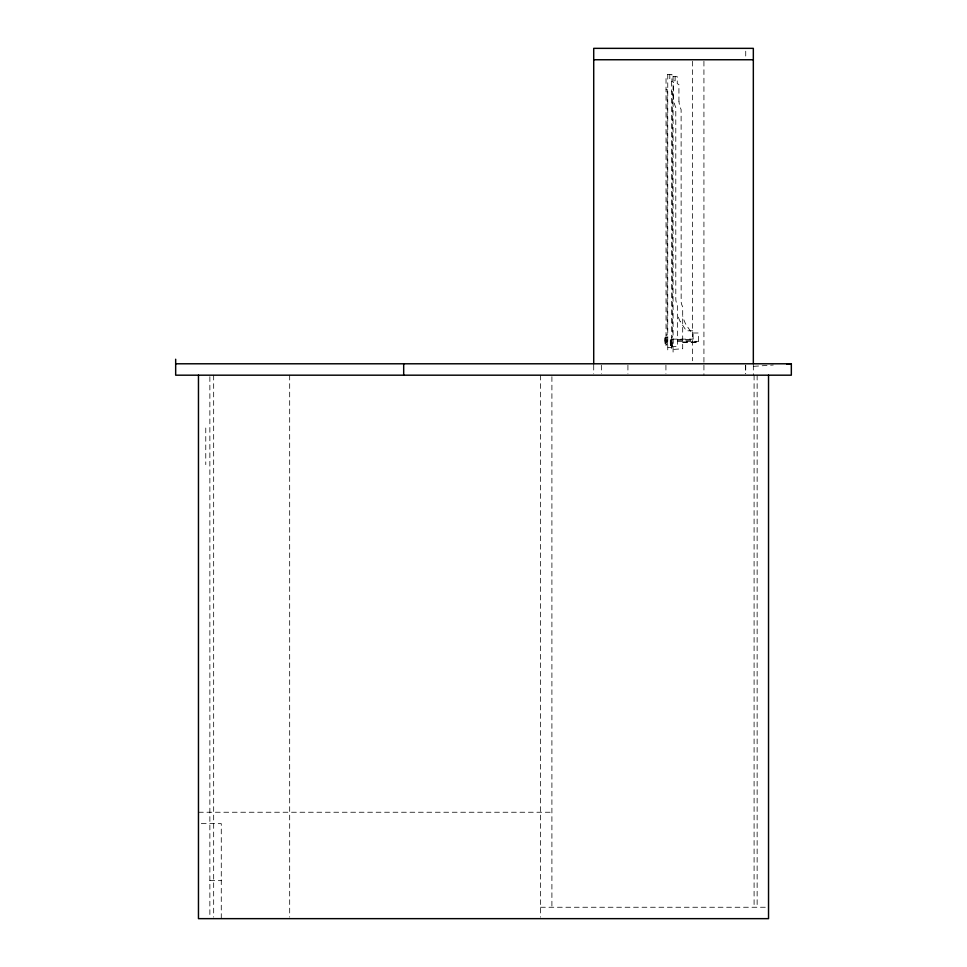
<?xml version="1.0" encoding="UTF-8"?>
<svg xmlns="http://www.w3.org/2000/svg" width="967" height="967" viewBox="0 0 967 967"><rect width="100%" height="100%" fill="white"/><g stroke="black" fill="none" stroke-linecap="round" stroke-linejoin="round"><path stroke-width="0.73" stroke-dasharray="4.83 3.63" d="M753.752 366.324L773.298 365.006M667.75 74.459L671.932 74.459L671.932 81.409L673.612 82.413L673.612 99.093A24.924 24.924 0 0 0 675.788 107.47L675.8 298.827A10.734 10.734 0 0 0 677.347 304.532L677.371 346.561L671.364 346.452M673.08 76.659L677.263 76.659L677.263 83.609L678.931 84.612L678.931 101.293M666.033 89.472L667.194 89.472L667.194 335.041L666.033 335.041M671.364 91.672L672.524 91.672L672.524 337.241L671.364 337.241M666.033 337.773L667.75 337.773M664.982 337.967L665.647 337.967M664.982 338.788L665.647 338.752M672.379 339.139L693.109 339.139M667 339.477L667.568 343.587M664.982 339.695L665.647 339.586M664.982 339.925L665.647 339.78M677.371 339.84L693.109 339.84M670.312 340.046L670.977 340.046L670.977 345.606L670.312 345.606L670.312 340.046L670.977 340.166M671.364 339.961L673.08 339.961M677.371 340.07L693.109 340.07L693.109 330.799L686.34 330.799L680.2 321.6M664.982 340.457L665.647 340.432M664.982 340.88L665.647 340.88M670.312 340.952L670.977 341.025M677.71 341.339L698.44 341.339M670.312 341.774L670.977 341.774M670.312 342.125L670.977 342.125M682.69 342.04L698.44 342.04M682.69 342.27L698.44 342.27L698.44 332.999L691.671 332.999L685.53 323.8A43.249 43.249 0 0 1 682.702 315.979M664.982 342.427L665.647 342.511M670.312 342.632L670.977 342.632M664.982 342.922L665.647 342.922M670.312 343.067L670.977 343.067M664.982 343.297L665.647 343.297M670.312 343.442L670.977 343.442M670.312 343.587L670.977 343.587M666.033 344.252L667.75 344.252M670.312 344.711L670.977 344.615M670.312 345.11L670.977 345.11M670.312 345.497L670.977 345.497M198.465 812.244L551.903 812.244M201.317 823.642L221.274 823.642L221.274 918.65M209.863 880.647L221.274 880.647M540.505 907.251L768.535 907.251M757.137 375.184L757.137 907.251M754.091 375.184L754.091 907.251M753.329 365.212L753.329 375.184M745.726 51.203L745.726 58.322M745.726 365.212L745.726 373.758M745.412 365.212L745.412 373.758M703.928 61.259L703.928 363.785M703.928 365.212L703.928 375.184M696.119 341.339L696.119 342.27M692.529 61.259L692.529 360.776M690.789 339.139L690.789 340.07M675.123 76.659L675.123 80.805L671.364 80.805L671.364 349.558L682.69 348.749L682.69 306.708A10.734 10.734 0 0 1 681.155 301.015L681.119 109.658A24.924 24.924 0 0 1 678.955 101.281M673.08 76.514L673.08 352.798M672.017 346.561L672.017 347.358L666.033 347.358L666.033 78.605L669.805 78.605L669.805 74.459M671.594 339.961L671.594 346.452M667.75 74.314L667.75 350.61M666.263 337.773L666.263 344.252M665.925 365.212L665.925 373.758M627.921 365.212L627.921 373.758M601.317 365.212L601.474 373.758M593.714 365.212L593.714 373.758M551.903 376.695L551.903 907.251M540.505 375.184L540.505 917.224M289.677 375.184L289.677 917.139M213.671 375.184L213.671 917.139M209.863 376.695L209.863 917.236M205.766 428.006L205.766 464.643M680.188 321.6A43.249 43.249 0 0 1 677.371 313.779M665.647 337.858L664.982 337.858L664.982 343.418L665.647 343.418L665.647 337.858M665.647 341.242L664.982 341.242L665.647 341.387M672.899 341.665L672.331 345.775L672.899 341.665"/><path stroke-width="1.45" d="M786.824 364.088L791.332 363.785L791.332 375.184L175.668 375.184L175.668 359.228M593.714 59.749L753.329 59.749M175.668 363.785L791.332 363.785M768.535 375.184L768.535 918.65L198.465 918.65L198.465 375.184M753.329 363.785L753.329 48.35L593.714 48.35L593.714 363.785M403.686 363.785L403.686 375.184"/></g></svg>
